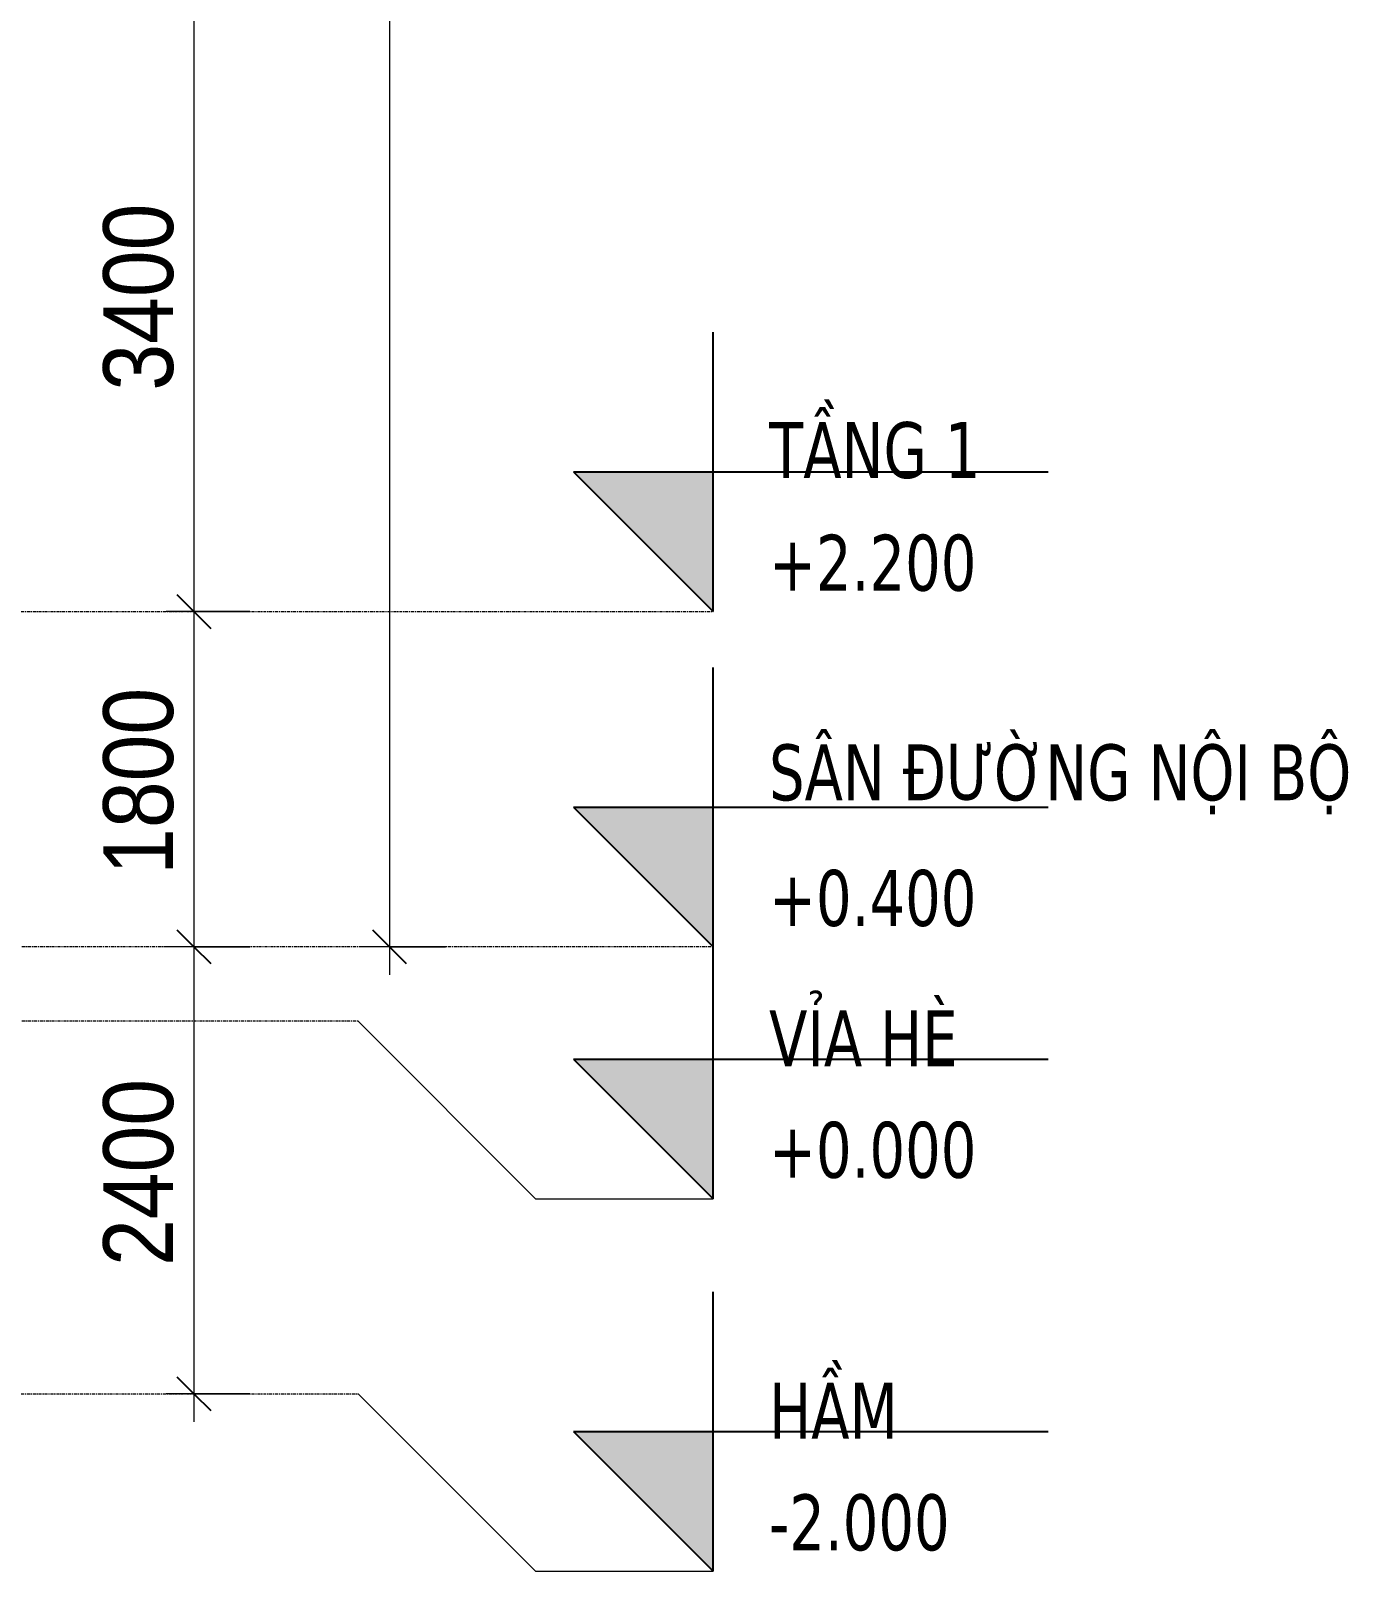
# Model space of a CAD drawing. Header units: millimetres. Extents: x 3451 to 201731, y -8641 to 35300.
# Drawn here: x 89780 to 96853, y -2953 to 5318 of the extents above; entities that cross this region are included whole.
import ezdxf

# ---------------------------------------------------------------- set-up
doc = ezdxf.new("R2010")
doc.units = ezdxf.units.MM
doc.linetypes.add('Centre', pattern=[31.75, 6.35, -4.7625, 15.875, -4.7625])
for name, color, linetype, lineweight in [('A-ANNO-DIMS', 211, 'Continuous', 9), ('A-ANNO-DIMS-150', 211, 'Continuous', 9), ('A-FLOR-LEVL', 51, 'Continuous', 9), ('A-FLOR-LEVL-1', 51, 'Continuous', 25), ('A-FLOR-LEVL-2', 51, 'Centre', 9)]:
    doc.layers.add(name, color=color, linetype=linetype, lineweight=lineweight)
doc.styles.add('Tahoma_B', font='tahomabd.ttf', dxfattribs={"width": 0.85, "height": 300})
doc.styles.add('UTM Avo', font='', dxfattribs={"width": 0.9, "height": 375})
doc.styles.get('UTM Avo').set_extended_font_data('UTM Avo')
doc.dimstyles.new('1_Dim_chi_tiet_2_5', dxfattribs={"dimscale": 304.8, "dimtxt": 374.737856, "dimasz": 0.590551, "dimexe": 0.492126, "dimexo": 0.0625, "dimgap": 0.049213, "dimtad": 1, "dimdec": 0, "dimrnd": 5, "dimzin": 0, "dimdsep": 46, "dimtxsty": 'UTM Avo', "dimblk1": 'OBLIQUE', "dimblk2": 'OBLIQUE', "dimsah": 1, "dimcen": 0.09, "dimdle": 0.492126, "dimazin": 0, "dimtfac": 1, "dimtdec": 4, "dimtix": 1, "dimtmove": 0, "dimatfit": 3, "dimfxl": 0.984252, "dimfxlon": 1, "dimtvp": 1, "dimtolj": 1, "dimtzin": 0, "dimarcsym": 2})

# ---------------------------------------------------------------- blocks, each defined once
blk = doc.blocks.new('Level - CAO ĐỘ LEVEL-350587-TKCS_MẶT CẮT C')
at = {"layer": 'A-FLOR-LEVL'}
blk.add_hatch(color=256, dxfattribs=at).paths.add_polyline_path([(93442.9, 2950), (93442.9, 2200), (92692.9, 2950)])
at = {"layer": 'A-FLOR-LEVL-1'}
for p, q in [((93442.9, 2200), (93442.9, 3700)), ((92692.9, 2950), (93442.9, 2200)), ((92692.9, 2950), (95242.9, 2950))]:
    blk.add_line(p, q, dxfattribs=at)
blk = doc.blocks.new('DIMBLOCK27-TKCS_MẶT CẮT C')
at = {"layer": 'A-ANNO-DIMS-150', "lineweight": 25}
for p, q in [((90655.7, 5600), (90565.7, 5690)), ((90655.7, 5600), (90745.7, 5510)), ((90655.7, 2200), (90565.7, 2290)), ((90655.7, 2200), (90745.7, 2110))]:
    blk.add_line(p, q, dxfattribs=at)
at = {"layer": 'A-ANNO-DIMS-150'}
for p, q in [((90955.7, 5600), (90505.7, 5600)), ((90655.7, 5600), (90655.7, 2200)), ((90655.7, 5600), (90955.7, 5600)), ((90955.7, 2200), (90505.7, 2200)), ((90655.7, 2200), (90955.7, 2200))]:
    blk.add_line(p, q, dxfattribs=at)
at = {"layer": 'A-ANNO-DIMS-150', "color": 0, "insert": (90168.5, 3386.5), "char_height": 375, "width": 1232.471, "attachment_point": 1, "rotation": 90, "line_spacing_factor": 1.110334, "style": 'UTM Avo'}
blk.add_mtext('3400', dxfattribs=at)
blk = doc.blocks.new('_Oblique')
at = {"color": 0, "linetype": 'ByBlock', "lineweight": -2}
blk.add_line((-0.5, -0.5), (0.5, 0.5), dxfattribs=at)
blk = doc.blocks.new('DIMBLOCK28-TKCS_MẶT CẮT C')
at = {"layer": 'A-ANNO-DIMS-150', "lineweight": 25}
for p, q in [((90655.7, 2200), (90565.7, 2290)), ((90655.7, 2200), (90745.7, 2110)), ((90655.7, 400), (90565.7, 490)), ((90655.7, 400), (90745.7, 310))]:
    blk.add_line(p, q, dxfattribs=at)
at = {"layer": 'A-ANNO-DIMS-150'}
for p, q in [((90955.7, 2200), (90505.7, 2200)), ((90655.7, 2200), (90655.7, 400)), ((90655.7, 2200), (90955.7, 2200)), ((90955.7, 400), (90505.7, 400)), ((90655.7, 400), (90955.7, 400))]:
    blk.add_line(p, q, dxfattribs=at)
at = {"layer": 'A-ANNO-DIMS-150', "color": 0, "insert": (90168.5, 786.5), "char_height": 375, "width": 1232.471, "attachment_point": 1, "rotation": 90, "line_spacing_factor": 1.110334, "style": 'UTM Avo'}
blk.add_mtext('1800', dxfattribs=at)
blk = doc.blocks.new('DIMBLOCK29-TKCS_MẶT CẮT C')
at = {"layer": 'A-ANNO-DIMS-150', "lineweight": 25}
for p, q in [((90655.7, 400), (90565.7, 490)), ((90655.7, 400), (90745.7, 310)), ((90655.7, -2000), (90565.7, -1910)), ((90655.7, -2000), (90745.7, -2090))]:
    blk.add_line(p, q, dxfattribs=at)
at = {"layer": 'A-ANNO-DIMS-150'}
for p, q in [((90955.7, 400), (90505.7, 400)), ((90655.7, 400), (90655.7, -2150)), ((90655.7, 400), (90955.7, 400)), ((90955.7, -2000), (90505.7, -2000)), ((90655.7, -2000), (90955.7, -2000))]:
    blk.add_line(p, q, dxfattribs=at)
at = {"layer": 'A-ANNO-DIMS-150', "color": 0, "insert": (90168.5, -1313.5), "char_height": 375, "width": 1232.471, "attachment_point": 1, "rotation": 90, "line_spacing_factor": 1.110334, "style": 'UTM Avo'}
blk.add_mtext('2400', dxfattribs=at)
blk = doc.blocks.new('DIMBLOCK30-TKCS_MẶT CẮT C')
at = {"layer": 'A-ANNO-DIMS-150'}
for p, q in [((91705.7, 33950), (91705.7, 250)), ((92005.7, 33800), (91555.7, 33800)), ((91705.7, 33800), (92005.7, 33800)), ((92005.7, 400), (91555.7, 400)), ((91705.7, 400), (92005.7, 400))]:
    blk.add_line(p, q, dxfattribs=at)
at = {"layer": 'A-ANNO-DIMS-150', "lineweight": 25}
for p, q in [((91705.7, 33800), (91615.7, 33890)), ((91705.7, 33800), (91795.7, 33710)), ((91705.7, 400), (91615.7, 490)), ((91705.7, 400), (91795.7, 310))]:
    blk.add_line(p, q, dxfattribs=at)
at = {"layer": 'A-ANNO-DIMS-150', "color": 0, "insert": (91218.5, 16458.1), "char_height": 375, "width": 1540.589, "attachment_point": 1, "rotation": 90, "line_spacing_factor": 1.110334, "style": 'UTM Avo'}
blk.add_mtext('33400', dxfattribs=at)

msp = doc.modelspace()

# ---------------------------------------------------------------- linework, layer by layer
at = {"layer": 'A-FLOR-LEVL'}
for p, q in [((91537.9, 0), (92490.4, -952.5)), ((92490.4, -952.5), (93442.9, -952.5)), ((91537.9, -2000), (92490.4, -2952.5)), ((92490.4, -2952.5), (93442.9, -2952.5))]:
    msp.add_line(p, q, dxfattribs=at)
at = {"layer": 'A-FLOR-LEVL-2'}
for p, q in [((3450.8, 2200), (93442.9, 2200)), ((93442.9, 400), (3450.8, 400)), ((91537.9, 0), (3450.8, 0)), ((3450.8, -2000), (91537.9, -2000))]:
    msp.add_line(p, q, dxfattribs=at)

# ---------------------------------------------------------------- block references
at = {"layer": 'A-FLOR-LEVL-1'}
for p in [(0, 0), (0, -1800), (0, -3152.5), (0, -5152.5)]:
    msp.add_blockref('Level - CAO ĐỘ LEVEL-350587-TKCS_MẶT CẮT C', p, dxfattribs=at)

# ---------------------------------------------------------------- texts
at = {"layer": 'A-FLOR-LEVL', "char_height": 300, "line_spacing_factor": 0.996129, "style": 'Tahoma_B'}
for s, insert, width, attachment_point in [('\\pt1530,3060,4590,6120,7650,9180,10710,12240,13770,15300,16830,18360,19890,21420,22950,24480,26010,27540,29070,30600,32130,33660,35190,36720,38250,39780,41310,42840,44370,45900,47430,48960;TẦNG 1', (93743.7, 2911.5), 1357.875, 7), ('\\pt637.5,1275,1912.5,2550,3187.5,3825,4462.5,5100,5737.5,6375,7012.5,7650,8287.5,8925,9562.5,10200,10837.5,11475,12112.5,12750,13387.5,14025,14662.5,15300,15937.5,16575,17212.5,17850,18487.5,19125,19762.5,20400;+2.200', (93743.7, 2612.6), 1324.725, 1), ('\\pt1530,3060,4590,6120,7650,9180,10710,12240,13770,15300,16830,18360,19890,21420,22950,24480,26010,27540,29070,30600,32130,33660,35190,36720,38250,39780,41310,42840,44370,45900,47430,48960;SÂN ĐƯỜNG NỘI BỘ', (93743.7, 1111.5), 3770.175, 7), ('\\pt637.5,1275,1912.5,2550,3187.5,3825,4462.5,5100,5737.5,6375,7012.5,7650,8287.5,8925,9562.5,10200,10837.5,11475,12112.5,12750,13387.5,14025,14662.5,15300,15937.5,16575,17212.5,17850,18487.5,19125,19762.5,20400;+0.400', (93743.7, 812.6), 1324.725, 1), ('\\pt1530,3060,4590,6120,7650,9180,10710,12240,13770,15300,16830,18360,19890,21420,22950,24480,26010,27540,29070,30600,32130,33660,35190,36720,38250,39780,41310,42840,44370,45900,47430,48960;VỈA HÈ', (93743.7, -241), 1282.65, 7), ('\\pt637.5,1275,1912.5,2550,3187.5,3825,4462.5,5100,5737.5,6375,7012.5,7650,8287.5,8925,9562.5,10200,10837.5,11475,12112.5,12750,13387.5,14025,14662.5,15300,15937.5,16575,17212.5,17850,18487.5,19125,19762.5,20400;+0.000', (93743.7, -539.9), 1324.725, 1), ('\\pt1530,3060,4590,6120,7650,9180,10710,12240,13770,15300,16830,18360,19890,21420,22950,24480,26010,27540,29070,30600,32130,33660,35190,36720,38250,39780,41310,42840,44370,45900,47430,48960;HẦM', (93743.7, -2241), 851.7, 7), ('\\pt637.5,1275,1912.5,2550,3187.5,3825,4462.5,5100,5737.5,6375,7012.5,7650,8287.5,8925,9562.5,10200,10837.5,11475,12112.5,12750,13387.5,14025,14662.5,15300,15937.5,16575,17212.5,17850,18487.5,19125,19762.5,20400;-2.000', (93743.7, -2539.9), 1189.575, 1)]:
    msp.add_mtext(s, dxfattribs=dict(at, insert=insert, width=width, attachment_point=attachment_point))

# ---------------------------------------------------------------- dimensions: what is measured, and where the dimension line sits
at = {"layer": 'A-ANNO-DIMS'}
for base, p1, p2, override, picture, middle in [((91705.7, 400), (92005.7, 33800), (92005.7, 400), {"dimpost": '<>', "dimfxl": 33400}, 'DIMBLOCK30-TKCS_MẶT CẮT C', (91496.6, 17100)), ((90655.7, 2200), (90955.7, 5600), (90955.7, 2200), {"dimpost": '<>', "dimfxl": 3400}, 'DIMBLOCK27-TKCS_MẶT CẮT C', (90446.6, 3900)), ((90655.7, 400), (90955.7, 2200), (90955.7, 400), {"dimpost": '<>', "dimfxl": 1800}, 'DIMBLOCK28-TKCS_MẶT CẮT C', (90446.6, 1300)), ((90655.7, -2000), (90955.7, 400), (90955.7, -2000), {"dimpost": '<>', "dimfxl": 2400}, 'DIMBLOCK29-TKCS_MẶT CẮT C', (90446.6, -800))]:
    dim = msp.add_linear_dim(base=base, p1=p1, p2=p2, angle=90, dimstyle='1_Dim_chi_tiet_2_5', override=override, dxfattribs=at)
    dim.commit()
    dim.dimension.update_dxf_attribs({"geometry": picture, "text_midpoint": middle})

doc.saveas('drawing.dxf')
